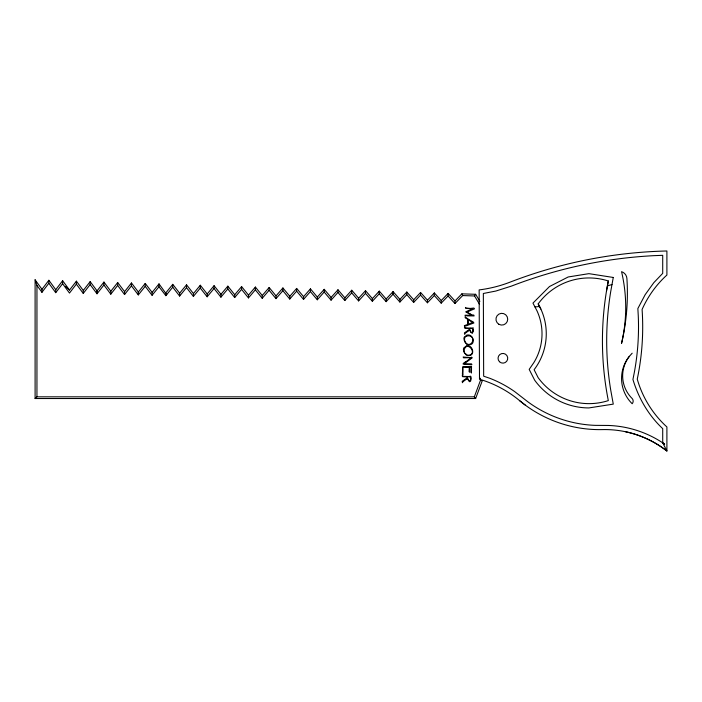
<?xml version="1.0" encoding="UTF-8"?>
<svg xmlns="http://www.w3.org/2000/svg" width="702" height="702" viewBox="0 0 702 702"><rect width="100%" height="100%" fill="white"/><g stroke="black" fill="none" stroke-linecap="round" stroke-linejoin="round"><path stroke-width="1.05" d="M48.833 283.266L48.868 280.265L55.748 289.68L55.712 292.681L48.833 283.266L41.944 292.304L36.952 285.424L35.1 279.808L35.1 398.525L475.649 398.525L482.292 380.712L480.44 380.431L474.333 396.832L475.649 398.525M55.712 292.681L62.601 283.705L62.636 280.712L69.516 290.075L76.404 281.169L83.284 290.461L83.248 293.427L76.369 284.143L76.404 281.169M83.248 293.427L90.137 284.582L90.172 281.625L97.051 290.847L97.016 293.805L103.905 285.021L103.94 282.072L110.819 291.233L110.784 294.173L103.905 285.021M117.673 285.46L117.699 282.529L124.587 291.628L124.552 294.55L117.673 285.46L110.784 294.173M124.552 294.55L131.441 285.898L131.467 282.976L138.355 292.014L138.32 294.919L145.209 286.337L145.235 283.433L152.123 292.401L152.08 295.296L145.209 286.337M41.944 292.304L41.98 289.294L48.868 280.265M152.08 295.296L158.968 286.776L159.003 283.889L166.734 294.586M172.736 287.215L172.771 284.336L179.659 293.182L179.615 296.051L172.736 287.215L165.847 295.674L158.968 286.776M186.504 287.653L186.539 284.793L193.427 293.568L193.383 296.419L186.504 287.653L179.615 296.051M200.272 288.092L200.307 285.24L207.187 293.954L207.151 296.797L200.272 288.092L193.383 296.419M214.04 288.531L214.075 285.696L220.954 294.34L220.919 297.165L214.04 288.531L207.151 296.797M227.808 288.97L227.843 286.153L234.722 294.726L234.687 297.543L227.808 288.97L220.919 297.165M241.576 289.408L241.611 286.6L248.49 295.121L248.455 297.92L241.576 289.408L234.687 297.543M255.344 289.847L255.379 287.057L262.258 295.507L262.223 298.289L255.344 289.847L248.455 297.92M269.112 290.286L269.147 287.504L276.026 295.893L275.983 298.666L269.112 290.286L262.223 298.289M282.88 290.725L282.906 287.96L289.794 296.279L289.75 299.043L282.88 290.725L275.983 298.666M296.639 291.163L296.674 288.417L303.562 296.674L303.518 299.412L296.639 291.163L289.75 299.043M310.407 291.602L310.442 288.864L317.33 297.06L317.286 299.789L310.407 291.602L303.518 299.412M324.175 292.041L324.21 289.321L331.098 297.446L331.054 300.166L324.175 292.041L317.286 299.789M165.847 295.674L165.891 292.787L172.771 284.336M337.943 292.48L337.978 289.768L344.866 297.832L344.822 300.535L337.943 292.48L331.054 300.166M351.711 292.918L351.746 290.224L358.634 298.218L358.59 300.912L351.711 292.918L344.822 300.535M358.59 300.912L365.479 293.357L365.514 290.672L372.393 298.613L372.358 301.281L379.247 293.796L379.282 291.128L386.161 298.999L386.126 301.667L379.247 293.796M393.015 294.243L393.05 291.584L399.929 299.385L399.886 302.035L393.015 294.243L386.126 301.667M406.783 294.682L406.818 292.032L413.697 299.772L413.653 302.413L406.783 294.682L399.886 302.035M420.542 295.121L420.586 292.488L427.465 300.166L427.421 302.79L420.542 295.121L413.653 302.413M434.31 295.56L434.354 292.936L441.233 300.553L441.189 303.159L434.31 295.56L427.421 302.79M448.078 295.998L448.113 293.392L455.001 300.939L454.957 303.536L448.078 295.998L441.189 303.159M393.023 293.348L393.05 291.584L386.161 298.999M466.76 335.995C475.772 334.275 473.569 345.437 467.901 344.392C465.128 343.98 462.346 337.522 466.804 335.802M606.528 290.856L608.318 280.984A62.838 62.838 0 0 0 538.171 303.896A59.187 59.187 0 0 1 534.108 369.717L538.171 377.694A62.838 62.838 0 0 0 608.318 400.605A306.95 306.95 0 0 1 608.318 280.984M472.507 332.09L472.665 331.59M468.287 319.243L465.101 316.856L465.294 317.874L467.734 319.322L467.664 324.429L464.382 325.64L464.566 326.386L473.885 322.999L473.315 322.025L468.295 319.261M454.957 303.536L462.688 295.568L474.534 295.963L475.649 294.296L479.87 301.342M55.748 289.68L62.636 280.712M76.369 284.143L69.48 293.059L62.601 283.705M83.284 290.461L90.172 281.625M103.94 282.072L97.051 290.847L97.016 293.805L90.137 284.582M110.819 291.233L117.699 282.529M471.156 315.145L468.804 315.242M124.587 291.628L131.467 282.976M145.235 283.433L138.355 292.014L138.312 294.928L131.441 285.898M152.123 292.401L159.003 283.889M179.659 293.182L186.539 284.793M193.427 293.568L200.307 285.24M207.187 293.954L214.075 285.696M220.954 294.34L227.843 286.153M234.722 294.726L241.611 286.6M248.49 295.121L255.379 287.057M262.258 295.507L269.147 287.504M276.026 295.893L282.906 287.96M289.794 296.279L296.674 288.417M303.562 296.674L310.442 288.864M317.33 297.06L324.21 289.321M632.177 353.203L629.053 356.695A35.363 35.363 0 0 0 632.177 403.729A3.896 3.896 0 0 0 632.177 398.534A31.73 31.73 0 0 1 629.378 356.335M331.098 297.446L337.978 289.768M344.866 297.832L351.746 290.224M358.634 298.218L365.514 290.672M379.282 291.128L372.393 298.613L372.358 301.29L365.479 293.357M399.929 299.385L406.818 292.032M413.697 299.772L420.586 292.488M427.465 300.166L434.354 292.936M441.233 300.553L448.113 293.392M455.001 300.939L461.881 293.848L475.649 294.296M35.1 398.525L36.952 396.832L474.333 396.832M607.423 285.925L611.995 284.503M466.883 315.303L465.049 315.207L465.233 316.032M534.985 306.967L539.513 306.476M468.752 315.233L466.891 315.303M625.447 431.721C640.496 434.898 654.782 441.549 666.9 451.017L666.9 426.965A102.738 102.738 0 0 1 637.258 379.133A253.738 253.738 0 0 0 642.093 309.468A102.738 102.738 0 0 1 666.9 275.035L666.9 250.983A465.145 465.145 0 0 0 510.073 282.143A129.984 129.984 0 0 1 479.15 289.908L479.492 379.203A112.118 112.118 0 0 1 519.55 400.605A125.289 125.289 0 0 0 602.535 429.598A100.702 100.702 0 0 1 666.9 451.017L662.714 442.734L662.714 428.641C648.499 415.338 638.487 398.052 632.932 379.457L634.283 372.639A249.552 249.552 0 0 0 638.25 315.488L637.855 308.547L645.173 294.673L653.834 282.643L662.714 273.359L662.714 255.326L653.737 255.668A461.126 461.126 0 0 0 511.495 286.083L495.866 291.04L483.345 293.489L483.66 376.202L489.663 378.238A116.304 116.304 0 0 1 514.698 391.619L527.922 401.851A121.104 121.104 0 0 0 595.208 425.359L608.45 425.456A104.888 104.888 0 0 1 664.654 444.155L662.714 442.734M466.777 315.891L474.148 315.909L473.631 314.873L473.288 315.558L466.795 312.127L474.508 308.827L473.885 308.046L470.287 308.432L466.11 308.055L465.426 307.441L465.891 308.406L472.49 308.687L465.698 311.863L471.911 315.058L471.165 315.145M519.55 400.605L525.438 405.221M65.672 286.539L69.516 290.075M35.1 279.808L41.98 289.294M474.534 295.963L479.563 304.37M538.171 303.896L540.865 309.064M461.881 293.848L462.688 295.568M480.431 378.255L480.44 380.431M36.952 285.424L36.952 396.832M462.557 371.007L462.381 374.385L462.951 374.824L462.96 367.19L469.305 367.479L469.068 371.691L469.629 372.209L469.787 367.497L470.621 367.322L471.253 367.594L470.937 372.341L471.454 373.043L471.525 366.321L467.093 366.725C462.653 366.988 462.399 364.496 462.557 371.007M463.89 351.088L464.557 352.922L467.409 355.221C479.413 355.431 466.312 338.373 463.89 351.088M465.558 361.995C464.285 362.039 461.539 365.189 464.057 363.636L464.197 364.347L471.884 364.636L471.542 363.873L464.206 363.794L472.235 357.818L471.665 357.16L470.463 357.695L463.136 357.02L463.61 357.844L470.551 357.643L470.831 358.099L465.558 361.995M466.391 345.998C471.902 343.98 475.552 354.098 469.919 355.502C465.347 357.292 462.39 349.842 463.741 347.964L466.391 345.998M466.891 335.179C472.385 333.169 476.079 343.243 470.419 344.682C465.856 346.437 462.872 339.04 464.241 337.144L466.891 335.179M468.006 322.139L467.988 324.403L472.578 322.42L468.313 319.664L468.006 322.139M466.663 379.098L463.013 381.616L462.469 382.739L462.17 381.353L467.19 377.764L466.769 376.904L462.574 376.684L462.188 375.658L463.829 376.412L469.287 376.509C472.06 374.903 470.831 379.001 470.717 380.932C468.971 383.95 468.339 377.474 466.663 379.098M468.875 330.668L465.224 333.187L464.68 334.31L464.382 332.932L469.401 329.335L469.033 328.492L464.785 328.264L464.399 327.229L466.04 327.983L472.042 328.255L473.113 327.702L473.148 331.3L472.367 333.362L470.91 332.371L469.708 330.186L468.875 330.668M467.374 376.834C469.234 386.793 473.947 375 467.374 376.834M469.585 328.404C471.525 338.39 476.088 326.518 469.585 328.404M613.276 277.465L610.722 291.549A302.702 302.702 0 0 0 610.722 390.04L613.276 404.124L588.908 407.932A67.138 67.138 0 0 1 534.687 380.221L529.185 369.392L533.801 362.68A54.931 54.931 0 0 0 536.995 310.837L532.967 303.097L549.508 286.521L568.19 276.974L588.908 273.657L613.276 277.465M499.464 361.714A4.844 4.844 0 0 0 507.572 359.538A4.844 4.844 0 0 0 501.632 353.606A4.844 4.844 0 0 0 499.464 361.714M498.903 324.298A5.879 5.879 0 0 0 507.721 319.208A5.879 5.879 0 0 0 498.903 314.11A5.879 5.879 0 0 0 498.903 324.298M621.56 343.313A219.638 219.638 0 0 0 626.904 278.475A7.661 7.661 0 0 0 621.56 271.674A156.555 156.555 0 0 1 621.56 343.313"/></g></svg>
